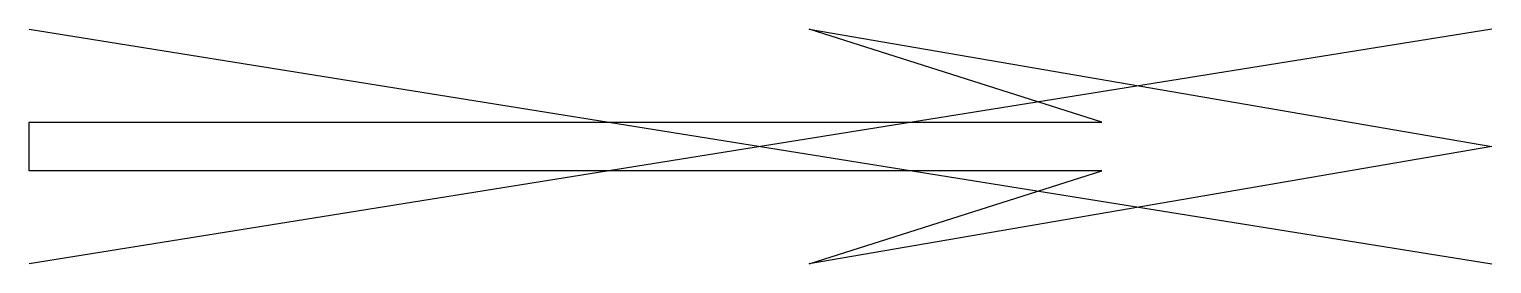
# Model space of a CAD drawing. Header units: metres. Extents: x 0 to 7.5, y -0.6 to 0.6.
import ezdxf

# ---------------------------------------------------------------- set-up
doc = ezdxf.new("R2010")
doc.units = ezdxf.units.M
doc.header["$LTSCALE"] = 0.2

msp = doc.modelspace()

# ---------------------------------------------------------------- linework, layer by layer
for p, q in [((7.5, 0.6), (0, -0.6)), ((0, 0.6), (7.5, -0.6))]:
    msp.add_line(p, q)
at = {"flags": 128}
msp.add_lwpolyline([(0, -0.125), (0, 0.125), (5.5, 0.125), (4, 0.6), (7.5, 0), (4, -0.6), (5.5, -0.125)], close=True, dxfattribs=at)

doc.saveas('drawing.dxf')
